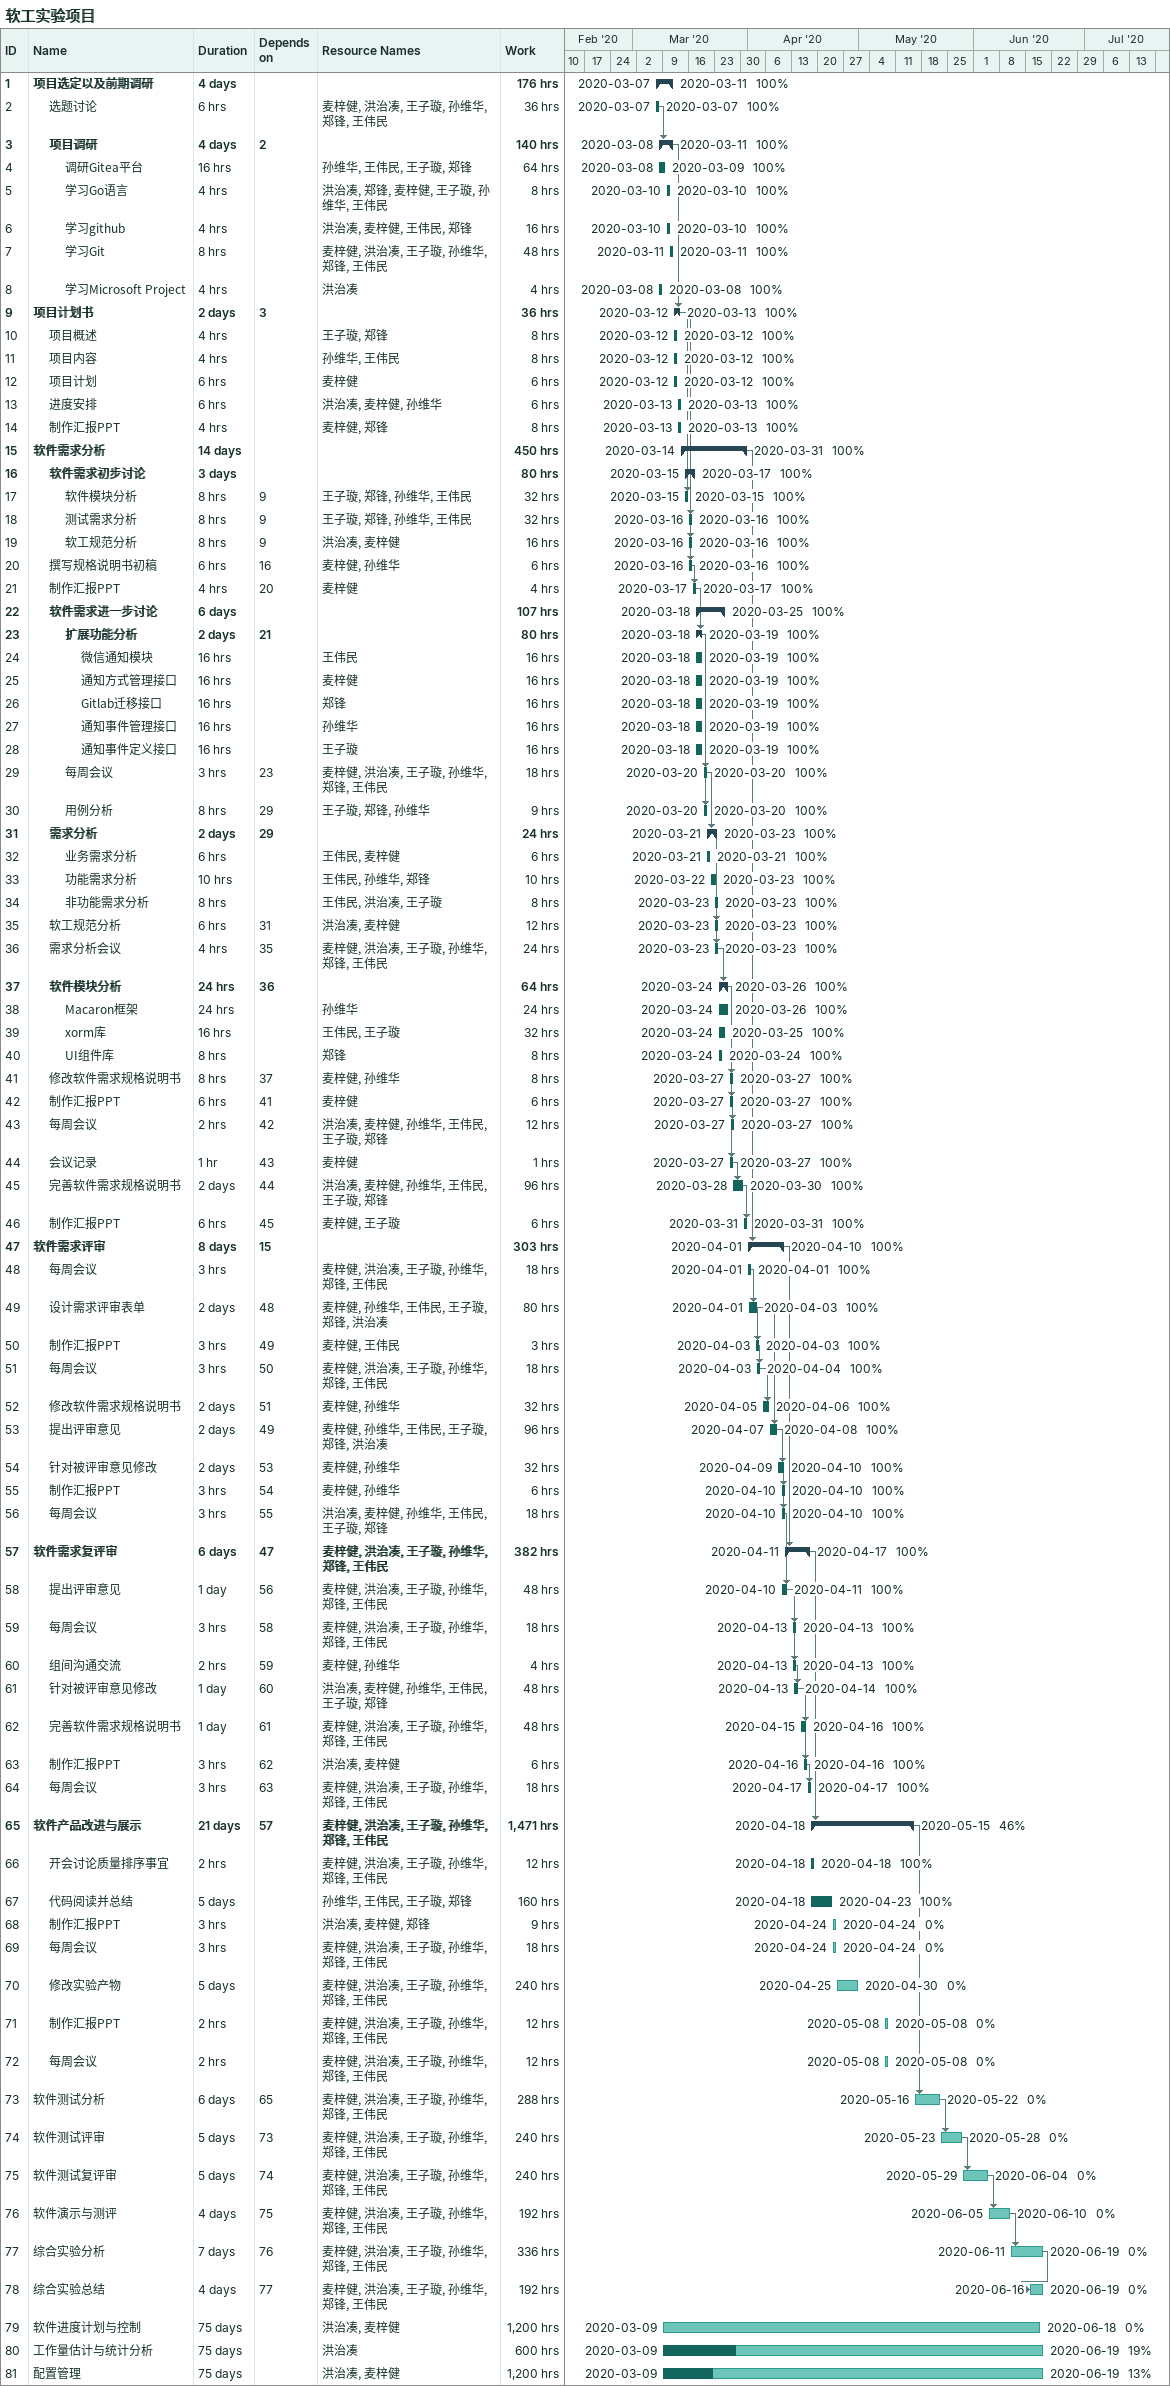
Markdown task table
软工实验项目

| ID | Level | Task | Duration | Start | Finish | Predecessors | Resources | % complete | Work (h) |
|---|---|---|---|---|---|---|---|---|---|
| 1 | 1 | **项目选定以及前期调研** | 4d | 2020-03-07 | 2020-03-11 |  |  | 100 | 176 |
| 2 | 2 | 选题讨论 | 6h | 2020-03-07 | 2020-03-07 |  | 麦梓健, 洪治凑, 王子璇, 孙维华, 郑锋, 王伟民 | 100 | 36 |
| 3 | 2 | **项目调研** | 4d | 2020-03-08 | 2020-03-11 | 2 |  | 100 | 140 |
| 4 | 3 | 调研Gitea平台 | 16h | 2020-03-08 | 2020-03-09 |  | 孙维华, 王伟民, 王子璇, 郑锋 | 100 | 64 |
| 5 | 3 | 学习Go语言 | 4h | 2020-03-10 | 2020-03-10 |  | 洪治凑, 郑锋, 麦梓健, 王子璇, 孙维华, 王伟民 | 100 | 8 |
| 6 | 3 | 学习github | 4h | 2020-03-10 | 2020-03-10 |  | 洪治凑, 麦梓健, 王伟民, 郑锋 | 100 | 16 |
| 7 | 3 | 学习Git | 8h | 2020-03-11 | 2020-03-11 |  | 麦梓健, 洪治凑, 王子璇, 孙维华, 郑锋, 王伟民 | 100 | 48 |
| 8 | 3 | 学习Microsoft Project | 4h | 2020-03-08 | 2020-03-08 |  | 洪治凑 | 100 | 4 |
| 9 | 1 | **项目计划书** | 2d | 2020-03-12 | 2020-03-13 | 3 |  | 100 | 36 |
| 10 | 2 | 项目概述 | 4h | 2020-03-12 | 2020-03-12 |  | 王子璇, 郑锋 | 100 | 8 |
| 11 | 2 | 项目内容 | 4h | 2020-03-12 | 2020-03-12 |  | 孙维华, 王伟民 | 100 | 8 |
| 12 | 2 | 项目计划 | 6h | 2020-03-12 | 2020-03-12 |  | 麦梓健 | 100 | 6 |
| 13 | 2 | 进度安排 | 6h | 2020-03-13 | 2020-03-13 |  | 洪治凑, 麦梓健, 孙维华 | 100 | 6 |
| 14 | 2 | 制作汇报PPT | 4h | 2020-03-13 | 2020-03-13 |  | 麦梓健, 郑锋 | 100 | 8 |
| 15 | 1 | **软件需求分析** | 14d | 2020-03-14 | 2020-03-31 |  |  | 100 | 450 |
| 16 | 2 | **软件需求初步讨论** | 3d | 2020-03-15 | 2020-03-17 |  |  | 100 | 80 |
| 17 | 3 | 软件模块分析 | 8h | 2020-03-15 | 2020-03-15 | 9 | 王子璇, 郑锋, 孙维华, 王伟民 | 100 | 32 |
| 18 | 3 | 测试需求分析 | 8h | 2020-03-16 | 2020-03-16 | 9 | 王子璇, 郑锋, 孙维华, 王伟民 | 100 | 32 |
| 19 | 3 | 软工规范分析 | 8h | 2020-03-16 | 2020-03-16 | 9 | 洪治凑, 麦梓健 | 100 | 16 |
| 20 | 2 | 撰写规格说明书初稿 | 6h | 2020-03-16 | 2020-03-16 | 16 | 麦梓健, 孙维华 | 100 | 6 |
| 21 | 2 | 制作汇报PPT | 4h | 2020-03-17 | 2020-03-17 | 20 | 麦梓健 | 100 | 4 |
| 22 | 2 | **软件需求进一步讨论** | 6d | 2020-03-18 | 2020-03-25 |  |  | 100 | 107 |
| 23 | 3 | **扩展功能分析** | 2d | 2020-03-18 | 2020-03-19 | 21 |  | 100 | 80 |
| 24 | 4 | 微信通知模块 | 16h | 2020-03-18 | 2020-03-19 |  | 王伟民 | 100 | 16 |
| 25 | 4 | 通知方式管理接口 | 16h | 2020-03-18 | 2020-03-19 |  | 麦梓健 | 100 | 16 |
| 26 | 4 | Gitlab迁移接口 | 16h | 2020-03-18 | 2020-03-19 |  | 郑锋 | 100 | 16 |
| 27 | 4 | 通知事件管理接口 | 16h | 2020-03-18 | 2020-03-19 |  | 孙维华 | 100 | 16 |
| 28 | 4 | 通知事件定义接口 | 16h | 2020-03-18 | 2020-03-19 |  | 王子璇 | 100 | 16 |
| 29 | 3 | 每周会议 | 3h | 2020-03-20 | 2020-03-20 | 23 | 麦梓健, 洪治凑, 王子璇, 孙维华, 郑锋, 王伟民 | 100 | 18 |
| 30 | 3 | 用例分析 | 8h | 2020-03-20 | 2020-03-20 | 29 | 王子璇, 郑锋, 孙维华 | 100 | 9 |
| 31 | 2 | **需求分析** | 2d | 2020-03-21 | 2020-03-23 | 29 |  | 100 | 24 |
| 32 | 3 | 业务需求分析 | 6h | 2020-03-21 | 2020-03-21 |  | 王伟民, 麦梓健 | 100 | 6 |
| 33 | 3 | 功能需求分析 | 10h | 2020-03-22 | 2020-03-23 |  | 王伟民, 孙维华, 郑锋 | 100 | 10 |
| 34 | 3 | 非功能需求分析 | 8h | 2020-03-23 | 2020-03-23 |  | 王伟民, 洪治凑, 王子璇 | 100 | 8 |
| 35 | 2 | 软工规范分析 | 6h | 2020-03-23 | 2020-03-23 | 31 | 洪治凑, 麦梓健 | 100 | 12 |
| 36 | 2 | 需求分析会议 | 4h | 2020-03-23 | 2020-03-23 | 35 | 麦梓健, 洪治凑, 王子璇, 孙维华, 郑锋, 王伟民 | 100 | 24 |
| 37 | 2 | **软件模块分析** | 24h | 2020-03-24 | 2020-03-26 | 36 |  | 100 | 64 |
| 38 | 3 | Macaron框架 | 24h | 2020-03-24 | 2020-03-26 |  | 孙维华 | 100 | 24 |
| 39 | 3 | xorm库 | 16h | 2020-03-24 | 2020-03-25 |  | 王伟民, 王子璇 | 100 | 32 |
| 40 | 3 | UI组件库 | 8h | 2020-03-24 | 2020-03-24 |  | 郑锋 | 100 | 8 |
| 41 | 2 | 修改软件需求规格说明书 | 8h | 2020-03-27 | 2020-03-27 | 37 | 麦梓健, 孙维华 | 100 | 8 |
| 42 | 2 | 制作汇报PPT | 6h | 2020-03-27 | 2020-03-27 | 41 | 麦梓健 | 100 | 6 |
| 43 | 2 | 每周会议 | 2h | 2020-03-27 | 2020-03-27 | 42 | 洪治凑, 麦梓健, 孙维华, 王伟民, 王子璇, 郑锋 | 100 | 12 |
| 44 | 2 | 会议记录 | 1h | 2020-03-27 | 2020-03-27 | 43 | 麦梓健 | 100 | 1 |
| 45 | 2 | 完善软件需求规格说明书 | 2d | 2020-03-28 | 2020-03-30 | 44 | 洪治凑, 麦梓健, 孙维华, 王伟民, 王子璇, 郑锋 | 100 | 96 |
| 46 | 2 | 制作汇报PPT | 6h | 2020-03-31 | 2020-03-31 | 45 | 麦梓健, 王子璇 | 100 | 6 |
| 47 | 1 | **软件需求评审** | 8d | 2020-04-01 | 2020-04-10 | 15 |  | 100 | 303 |
| 48 | 2 | 每周会议 | 3h | 2020-04-01 | 2020-04-01 |  | 麦梓健, 洪治凑, 王子璇, 孙维华, 郑锋, 王伟民 | 100 | 18 |
| 49 | 2 | 设计需求评审表单 | 2d | 2020-04-01 | 2020-04-03 | 48 | 麦梓健, 孙维华, 王伟民, 王子璇, 郑锋, 洪治凑 | 100 | 80 |
| 50 | 2 | 制作汇报PPT | 3h | 2020-04-03 | 2020-04-03 | 49 | 麦梓健, 王伟民 | 100 | 3 |
| 51 | 2 | 每周会议 | 3h | 2020-04-03 | 2020-04-04 | 50 | 麦梓健, 洪治凑, 王子璇, 孙维华, 郑锋, 王伟民 | 100 | 18 |
| 52 | 2 | 修改软件需求规格说明书 | 2d | 2020-04-05 | 2020-04-06 | 51 | 麦梓健, 孙维华 | 100 | 32 |
| 53 | 2 | 提出评审意见 | 2d | 2020-04-07 | 2020-04-08 | 49 | 麦梓健, 孙维华, 王伟民, 王子璇, 郑锋, 洪治凑 | 100 | 96 |
| 54 | 2 | 针对被评审意见修改 | 2d | 2020-04-09 | 2020-04-10 | 53 | 麦梓健, 孙维华 | 100 | 32 |
| 55 | 2 | 制作汇报PPT | 3h | 2020-04-10 | 2020-04-10 | 54 | 麦梓健, 孙维华 | 100 | 6 |
| 56 | 2 | 每周会议 | 3h | 2020-04-10 | 2020-04-10 | 55 | 洪治凑, 麦梓健, 孙维华, 王伟民, 王子璇, 郑锋 | 100 | 18 |
| 57 | 1 | **软件需求复评审** | 6d | 2020-04-11 | 2020-04-17 | 47 | 麦梓健, 洪治凑, 王子璇, 孙维华, 郑锋, 王伟民 | 100 | 382 |
| 58 | 2 | 提出评审意见 | 1d | 2020-04-10 | 2020-04-11 | 56 | 麦梓健, 洪治凑, 王子璇, 孙维华, 郑锋, 王伟民 | 100 | 48 |
| 59 | 2 | 每周会议 | 3h | 2020-04-13 | 2020-04-13 | 58 | 麦梓健, 洪治凑, 王子璇, 孙维华, 郑锋, 王伟民 | 100 | 18 |
| 60 | 2 | 组间沟通交流 | 2h | 2020-04-13 | 2020-04-13 | 59 | 麦梓健, 孙维华 | 100 | 4 |
| 61 | 2 | 针对被评审意见修改 | 1d | 2020-04-13 | 2020-04-14 | 60 | 洪治凑, 麦梓健, 孙维华, 王伟民, 王子璇, 郑锋 | 100 | 48 |
| 62 | 2 | 完善软件需求规格说明书 | 1d | 2020-04-15 | 2020-04-16 | 61 | 麦梓健, 洪治凑, 王子璇, 孙维华, 郑锋, 王伟民 | 100 | 48 |
| 63 | 2 | 制作汇报PPT | 3h | 2020-04-16 | 2020-04-16 | 62 | 洪治凑, 麦梓健 | 100 | 6 |
| 64 | 2 | 每周会议 | 3h | 2020-04-17 | 2020-04-17 | 63 | 麦梓健, 洪治凑, 王子璇, 孙维华, 郑锋, 王伟民 | 100 | 18 |
| 65 | 1 | **软件产品改进与展示** | 21d | 2020-04-18 | 2020-05-15 | 57 | 麦梓健, 洪治凑, 王子璇, 孙维华, 郑锋, 王伟民 | 46 | 1471 |
| 66 | 2 | 开会讨论质量排序事宜 | 2h | 2020-04-18 | 2020-04-18 |  | 麦梓健, 洪治凑, 王子璇, 孙维华, 郑锋, 王伟民 | 100 | 12 |
| 67 | 2 | 代码阅读并总结 | 5d | 2020-04-18 | 2020-04-23 |  | 孙维华, 王伟民, 王子璇, 郑锋 | 100 | 160 |
| 68 | 2 | 制作汇报PPT | 3h | 2020-04-24 | 2020-04-24 |  | 洪治凑, 麦梓健, 郑锋 | 0 | 9 |
| 69 | 2 | 每周会议 | 3h | 2020-04-24 | 2020-04-24 |  | 麦梓健, 洪治凑, 王子璇, 孙维华, 郑锋, 王伟民 | 0 | 18 |
| 70 | 2 | 修改实验产物 | 5d | 2020-04-25 | 2020-04-30 |  | 麦梓健, 洪治凑, 王子璇, 孙维华, 郑锋, 王伟民 | 0 | 240 |
| 71 | 2 | 制作汇报PPT | 2h | 2020-05-08 | 2020-05-08 |  | 麦梓健, 洪治凑, 王子璇, 孙维华, 郑锋, 王伟民 | 0 | 12 |
| 72 | 2 | 每周会议 | 2h | 2020-05-08 | 2020-05-08 |  | 麦梓健, 洪治凑, 王子璇, 孙维华, 郑锋, 王伟民 | 0 | 12 |
| 73 | 1 | 软件测试分析 | 6d | 2020-05-16 | 2020-05-22 | 65 | 麦梓健, 洪治凑, 王子璇, 孙维华, 郑锋, 王伟民 | 0 | 288 |
| 74 | 1 | 软件测试评审 | 5d | 2020-05-23 | 2020-05-28 | 73 | 麦梓健, 洪治凑, 王子璇, 孙维华, 郑锋, 王伟民 | 0 | 240 |
| 75 | 1 | 软件测试复评审 | 5d | 2020-05-29 | 2020-06-04 | 74 | 麦梓健, 洪治凑, 王子璇, 孙维华, 郑锋, 王伟民 | 0 | 240 |
| 76 | 1 | 软件演示与测评 | 4d | 2020-06-05 | 2020-06-10 | 75 | 麦梓健, 洪治凑, 王子璇, 孙维华, 郑锋, 王伟民 | 0 | 192 |
| 77 | 1 | 综合实验分析 | 7d | 2020-06-11 | 2020-06-19 | 76 | 麦梓健, 洪治凑, 王子璇, 孙维华, 郑锋, 王伟民 | 0 | 336 |
| 78 | 1 | 综合实验总结 | 4d | 2020-06-16 | 2020-06-19 | 77 | 麦梓健, 洪治凑, 王子璇, 孙维华, 郑锋, 王伟民 | 0 | 192 |
| 79 | 1 | 软件进度计划与控制 | 75d | 2020-03-09 | 2020-06-18 |  | 洪治凑, 麦梓健 | 0 | 1200 |
| 80 | 1 | 工作量估计与统计分析 | 75d | 2020-03-09 | 2020-06-19 |  | 洪治凑 | 19 | 600 |
| 81 | 1 | 配置管理 | 75d | 2020-03-09 | 2020-06-19 |  | 洪治凑, 麦梓健 | 13 | 1200 |
